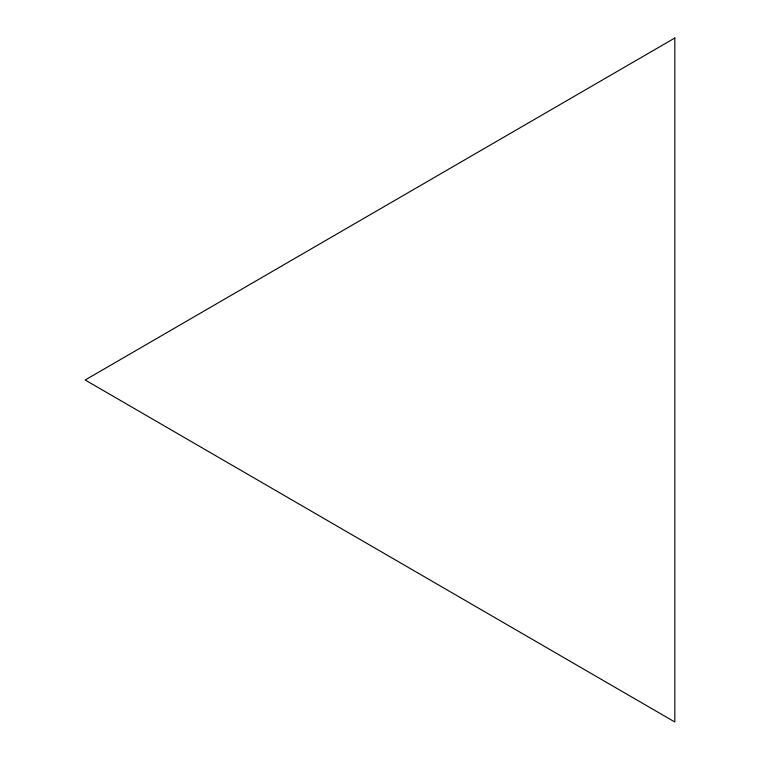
<?xml version="1.0" encoding="UTF-8"?>
<svg xmlns="http://www.w3.org/2000/svg" width="760" height="760" viewBox="0 0 760 760"><rect width="100%" height="100%" fill="white"/><g stroke="black" fill="none" stroke-linecap="round" stroke-linejoin="round"><path stroke-width="1.14" d="M674.832 38L85.168 380L674.832 722L674.832 38"/></g></svg>
